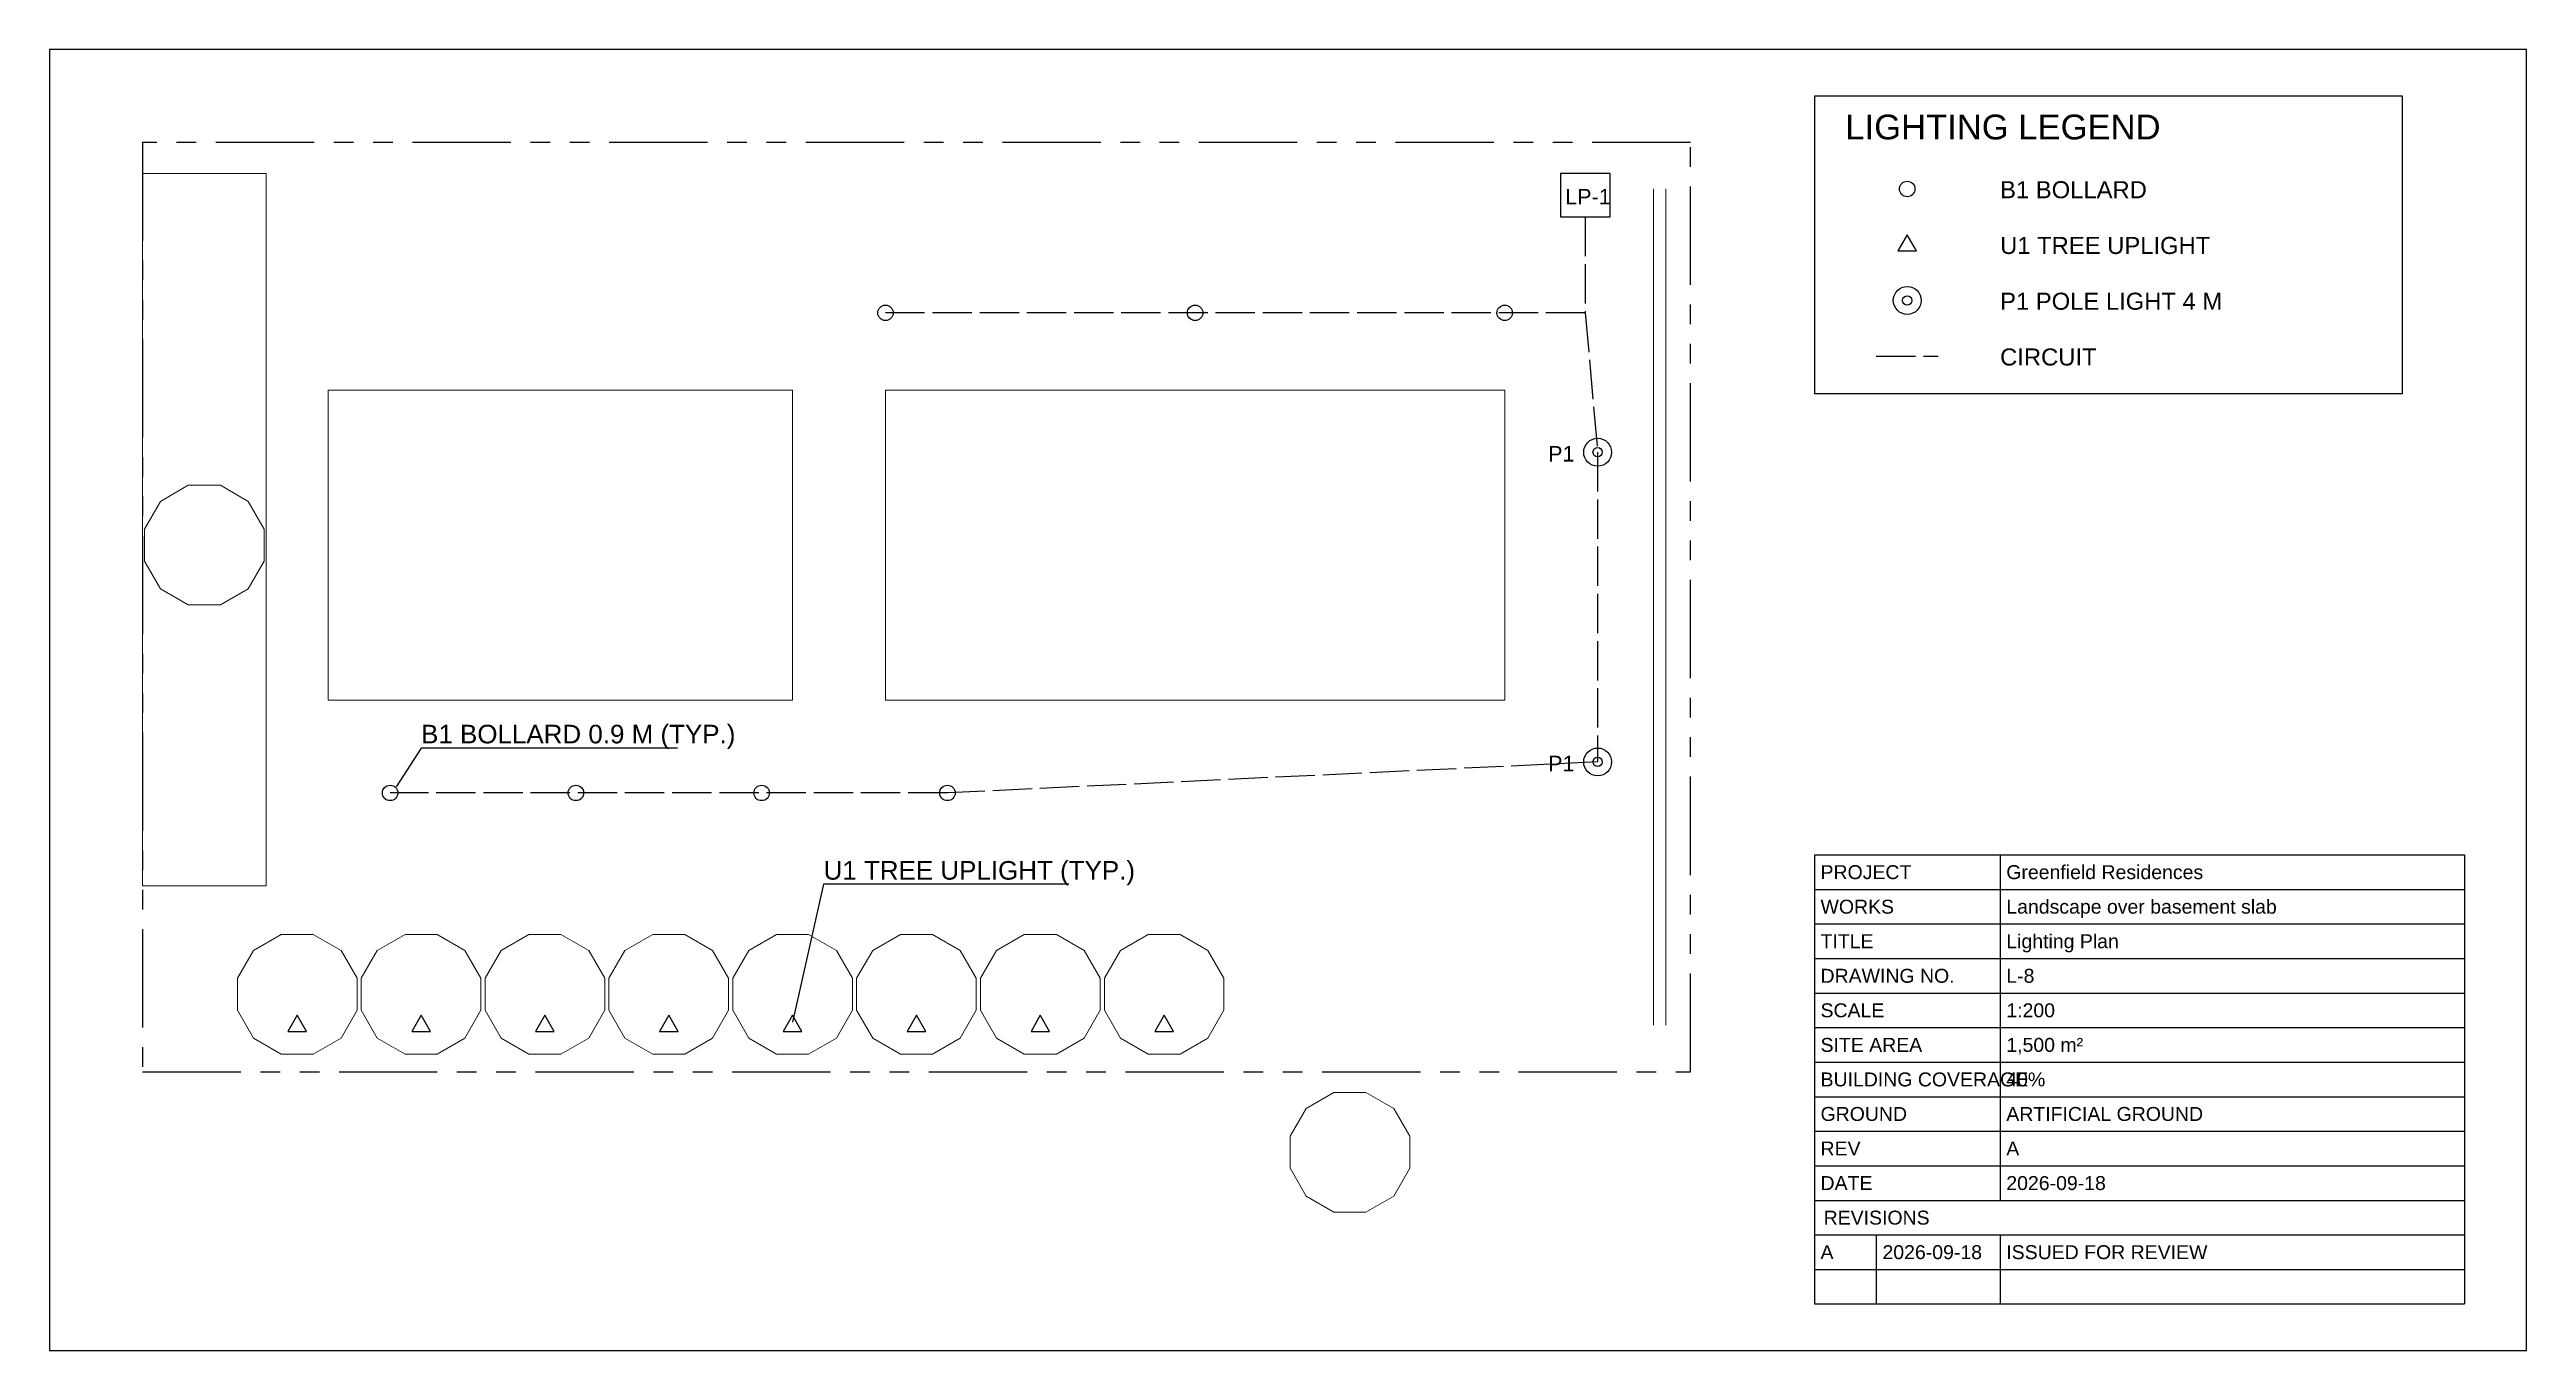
# Model space of a CAD drawing. Header units: metres. Extents: x -3 to 77, y -9 to 33.
import ezdxf

# ---------------------------------------------------------------- set-up
doc = ezdxf.new("R2010")
doc.units = ezdxf.units.M
doc.linetypes.add('DASHED', pattern=[1.524, 1.27, -0.254])
doc.linetypes.add('PHANTOM', pattern=[6.35, 3.175, -0.635, 0.635, -0.635, 0.635, -0.635])
for name, color, linetype in [('FRAME', 7, 'Continuous'), ('LEADER', 7, 'Continuous'), ('LIGHTING', 7, 'Continuous'), ('SITE', 7, 'Continuous'), ('TEXT', 7, 'Continuous'), ('X-PLANTING', 7, 'Continuous')]:
    doc.layers.add(name, color=color, linetype=linetype)
doc.styles.add('LABELS', font='arial.ttf')

msp = doc.modelspace()

# ---------------------------------------------------------------- linework, layer by layer
at = {"layer": 'FRAME'}
for p, q in [((54, 7), (75, 7)), ((54, 7), (54, 5.885)), ((60, 7), (60, 5.885)), ((75, 7), (75, 5.885)), ((54, 5.885), (75, 5.885)), ((54, 5.885), (54, 4.769)), ((60, 5.885), (60, 4.769)), ((75, 5.885), (75, 4.769)), ((54, 4.769), (75, 4.769)), ((54, 4.769), (54, 3.654)), ((60, 4.769), (60, 3.654)), ((75, 4.769), (75, 3.654)), ((54, 3.654), (75, 3.654)), ((54, 3.654), (54, 2.538)), ((60, 3.654), (60, 2.538)), ((75, 3.654), (75, 2.538)), ((54, 2.538), (75, 2.538)), ((54, 2.538), (54, 1.423)), ((60, 2.538), (60, 1.423)), ((75, 2.538), (75, 1.423)), ((54, 1.423), (75, 1.423)), ((54, 1.423), (54, 0.308)), ((60, 1.423), (60, 0.308)), ((75, 1.423), (75, 0.308)), ((54, 0.308), (75, 0.308)), ((54, 0.308), (54, -0.808)), ((60, 0.308), (60, -0.808)), ((75, 0.308), (75, -0.808)), ((54, -0.808), (75, -0.808)), ((54, -0.808), (54, -1.923)), ((60, -0.808), (60, -1.923)), ((75, -0.808), (75, -1.923)), ((54, -1.923), (75, -1.923)), ((54, -1.923), (54, -3.038)), ((60, -1.923), (60, -3.038)), ((75, -1.923), (75, -3.038)), ((54, -3.038), (75, -3.038)), ((54, -3.038), (54, -4.154)), ((60, -3.038), (60, -4.154)), ((75, -3.038), (75, -4.154)), ((54, -4.154), (75, -4.154)), ((54, -4.154), (75, -4.154)), ((54, -4.154), (54, -5.269)), ((75, -4.154), (75, -5.269)), ((54, -5.269), (75, -5.269)), ((54, -5.269), (54, -6.385)), ((56, -5.269), (56, -6.385)), ((60, -5.269), (60, -6.385)), ((75, -5.269), (75, -6.385)), ((54, -6.385), (75, -6.385)), ((54, -6.385), (54, -7.5)), ((56, -6.385), (56, -7.5)), ((60, -6.385), (60, -7.5)), ((75, -6.385), (75, -7.5)), ((54, -7.5), (75, -7.5))]:
    msp.add_line(p, q, dxfattribs=at)
for points in [[(-3, -9), (77, -9), (77, 33), (-3, 33)], [(54, 21.9), (73, 21.9), (73, 31.5), (54, 31.5)]]:
    msp.add_lwpolyline(points, close=True, dxfattribs=at)
at = {"layer": 'LEADER'}
for points in [[(17.28, 10.45), (9, 10.45), (8.2, 9.2)], [(29.92, 6.05), (22, 6.05), (21, 1.6)]]:
    msp.add_lwpolyline(points, dxfattribs=at)
at = {"layer": 'LIGHTING', "linetype": 'DASHED'}
msp.add_line((56, 23.1), (58, 23.1), dxfattribs=at)
at = {"layer": 'LIGHTING'}
for points in [[(45.8, 27.6), (47.4, 27.6), (47.4, 29), (45.8, 29)], [(56.7, 26.5), (57.3, 26.5), (57, 27.02)], [(4.7, 1.3), (5.3, 1.3), (5, 1.82)], [(8.7, 1.3), (9.3, 1.3), (9, 1.82)], [(12.7, 1.3), (13.3, 1.3), (13, 1.82)], [(16.7, 1.3), (17.3, 1.3), (17, 1.82)], [(20.7, 1.3), (21.3, 1.3), (21, 1.82)], [(24.7, 1.3), (25.3, 1.3), (25, 1.82)], [(28.7, 1.3), (29.3, 1.3), (29, 1.82)], [(32.7, 1.3), (33.3, 1.3), (33, 1.82)]]:
    msp.add_lwpolyline(points, close=True, dxfattribs=at)
at = {"layer": 'LIGHTING', "linetype": 'DASHED'}
for points in [[(46.6, 27.6), (46.6, 24.5), (24, 24.5)], [(46.6, 24.5), (47, 20), (47, 10), (26, 9), (8, 9)]]:
    msp.add_lwpolyline(points, dxfattribs=at)
at = {"layer": 'LIGHTING'}
for centre, radius in [((57, 28.5), 0.25), ((57, 24.9), 0.45), ((57, 24.9), 0.15), ((24, 24.5), 0.25), ((34, 24.5), 0.25), ((44, 24.5), 0.25), ((47, 20), 0.45), ((47, 20), 0.15), ((47, 10), 0.45), ((47, 10), 0.15), ((8, 9), 0.25), ((14, 9), 0.25), ((20, 9), 0.25), ((26, 9), 0.25)]:
    msp.add_circle(centre, radius, dxfattribs=at)
at = {"layer": 'SITE', "linetype": 'PHANTOM'}
msp.add_lwpolyline([(0, 0), (50, 0), (50, 30), (0, 30)], close=True, dxfattribs=at)
at = {"layer": 'X-PLANTING', "color": 8, "lineweight": 9}
for p, q in [((48.8, 1.5), (48.8, 28.5)), ((49.2, 1.5), (49.2, 28.5))]:
    msp.add_line(p, q, dxfattribs=at)
for points in [[(0, 6), (4, 6), (4, 29), (0, 29)], [(6, 12), (21, 12), (21, 22), (6, 22)], [(24, 12), (44, 12), (44, 22), (24, 22)], [(3.932, 17.518), (3.414, 18.414), (2.518, 18.932), (1.482, 18.932), (0.586, 18.414), (0.068, 17.518), (0.068, 16.482), (0.586, 15.586), (1.482, 15.068), (2.518, 15.068), (3.414, 15.586), (3.932, 16.482)], [(6.932, 3.018), (6.414, 3.914), (5.518, 4.432), (4.482, 4.432), (3.586, 3.914), (3.068, 3.018), (3.068, 1.982), (3.586, 1.086), (4.482, 0.568), (5.518, 0.568), (6.414, 1.086), (6.932, 1.982)], [(10.932, 3.018), (10.414, 3.914), (9.518, 4.432), (8.482, 4.432), (7.586, 3.914), (7.068, 3.018), (7.068, 1.982), (7.586, 1.086), (8.482, 0.568), (9.518, 0.568), (10.414, 1.086), (10.932, 1.982)], [(14.932, 3.018), (14.414, 3.914), (13.518, 4.432), (12.482, 4.432), (11.586, 3.914), (11.068, 3.018), (11.068, 1.982), (11.586, 1.086), (12.482, 0.568), (13.518, 0.568), (14.414, 1.086), (14.932, 1.982)], [(18.932, 3.018), (18.414, 3.914), (17.518, 4.432), (16.482, 4.432), (15.586, 3.914), (15.068, 3.018), (15.068, 1.982), (15.586, 1.086), (16.482, 0.568), (17.518, 0.568), (18.414, 1.086), (18.932, 1.982)], [(22.932, 3.018), (22.414, 3.914), (21.518, 4.432), (20.482, 4.432), (19.586, 3.914), (19.068, 3.018), (19.068, 1.982), (19.586, 1.086), (20.482, 0.568), (21.518, 0.568), (22.414, 1.086), (22.932, 1.982)], [(26.932, 3.018), (26.414, 3.914), (25.518, 4.432), (24.482, 4.432), (23.586, 3.914), (23.068, 3.018), (23.068, 1.982), (23.586, 1.086), (24.482, 0.568), (25.518, 0.568), (26.414, 1.086), (26.932, 1.982)], [(30.932, 3.018), (30.414, 3.914), (29.518, 4.432), (28.482, 4.432), (27.586, 3.914), (27.068, 3.018), (27.068, 1.982), (27.586, 1.086), (28.482, 0.568), (29.518, 0.568), (30.414, 1.086), (30.932, 1.982)], [(34.932, 3.018), (34.414, 3.914), (33.518, 4.432), (32.482, 4.432), (31.586, 3.914), (31.068, 3.018), (31.068, 1.982), (31.586, 1.086), (32.482, 0.568), (33.518, 0.568), (34.414, 1.086), (34.932, 1.982)], [(40.932, -2.082), (40.414, -1.186), (39.518, -0.668), (38.482, -0.668), (37.586, -1.186), (37.068, -2.082), (37.068, -3.118), (37.586, -4.014), (38.482, -4.532), (39.518, -4.532), (40.414, -4.014), (40.932, -3.118)]]:
    msp.add_lwpolyline(points, close=True, dxfattribs=at)

# ---------------------------------------------------------------- texts
at = {"layer": 'TEXT', "style": 'LABELS'}
for s, height, p in [('LIGHTING LEGEND', 0.8, (55, 30.1)), ('LP-1', 0.5, (45.95, 28)), ('B1 BOLLARD', 0.55, (60, 28.2)), ('U1 TREE UPLIGHT', 0.55, (60, 26.4)), ('P1 POLE LIGHT 4 M', 0.55, (60, 24.6)), ('CIRCUIT', 0.55, (60, 22.8)), ('P1', 0.5, (45.4, 19.7)), ('B1 BOLLARD 0.9 M (TYP.)', 0.6, (9, 10.6)), ('P1', 0.5, (45.4, 9.7)), ('U1 TREE UPLIGHT (TYP.)', 0.6, (22, 6.2)), ('PROJECT', 0.45, (54.2, 6.217)), ('Greenfield Residences', 0.45, (60.2, 6.217)), ('WORKS', 0.45, (54.2, 5.102)), ('Landscape over basement slab', 0.45, (60.2, 5.102)), ('TITLE', 0.45, (54.2, 3.987)), ('Lighting Plan', 0.45, (60.2, 3.987)), ('DRAWING NO.', 0.45, (54.2, 2.871)), ('L-8', 0.45, (60.2, 2.871)), ('SCALE', 0.45, (54.2, 1.756)), ('1:200', 0.45, (60.2, 1.756)), ('SITE AREA', 0.45, (54.2, 0.64)), ('1,500 m²', 0.45, (60.2, 0.64)), ('BUILDING COVERAGE', 0.45, (54.2, -0.475)), ('40%', 0.45, (60.2, -0.475)), ('GROUND', 0.45, (54.2, -1.59)), ('ARTIFICIAL GROUND', 0.45, (60.2, -1.59)), ('REV', 0.45, (54.2, -2.706)), ('A', 0.45, (60.2, -2.706)), ('DATE', 0.45, (54.2, -3.821)), ('2026-09-18', 0.45, (60.2, -3.821)), ('REVISIONS', 0.45, (54.3, -4.937)), ('2026-09-18', 0.45, (56.2, -6.052)), ('ISSUED FOR REVIEW', 0.45, (60.2, -6.052)), ('A', 0.45, (54.2, -6.052))]:
    msp.add_text(s, height=height, dxfattribs=at).set_placement(p)

doc.saveas('drawing.dxf')
